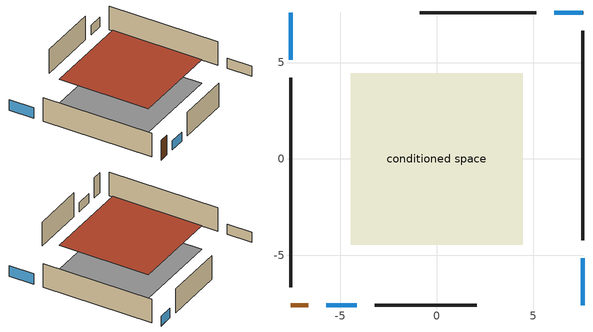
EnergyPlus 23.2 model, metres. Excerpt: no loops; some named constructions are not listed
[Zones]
conditioned space
 floor adiabatic (Floor1 construction): -4.45,-4.45 -4.45,4.45 4.45,4.45 4.45,-4.45 z0
 wall outside (AdiabaticWallConstruction 1): -7.58,-7.58 -6.67,-7.58 z0:2.03
 wall outside (AdiabaticWallConstruction): 7.58,7.58 6.1,7.58 z0:0.99; 7.58,-7.58 7.58,-5.15 / -7.58,7.58 -7.58,5.15 z0:1.08; -5.74,-7.58 -4.14,-7.58 z0:0.92
 wall outside (Wall1 construction): 5.17,7.58 -0.87,7.58 z0:2.44
 wall outside (Wall2 construction): 7.58,-4.22 7.58,6.65 z0:2.44
 wall outside (Wall3 construction): -3.22,-7.58 2.06,-7.58 z0:2.44
 wall outside (Wall4 construction): -7.58,4.22 -7.58,-6.65 z0:2.44
 window (WindowConstruction): 7.58,7.58 6.1,7.58 z0:0.98
 window (WindowConstruction 1): 7.58,-7.58 7.58,-5.15 z0:1.08
 window (WindowConstruction 2): -5.74,-7.58 -4.15,-7.58 z0:0.91
 window (WindowConstruction 3): -7.58,7.58 -7.58,5.15 z0:1.08
 door (Door): -7.58,-7.58 -6.67,-7.58 z0:2.03
 roof outside (Roof1 construction): -4.45,4.45 -4.45,-4.45 4.45,-4.45 4.45,4.45 z2.44
[Schedule:Day:Interval]
exterior lighting schedule weekday11: No, 05:00, 0.343994, 06:00, 0.276691, 07:00, 0.261734, 08:00, 0.254256, 09:00, 0.246778, 10:00, 0.209387, 11:00, 0.164519, 12:00, 0.112172, 13:00, 0.0897375, 15:00, 0.0822593, 16:00, 0.0897375, 17:00, 0.142084, 18:00, 0.276691, 19:00, 0.366428, 20:00, 0.486078, 21:00, 0.680509, 22:00, 0.785203, 23:00, 0.680509, 24:00, 0.471122
exterior lighting schedule weekday12: No, 05:00, 0.434959, 06:00, 0.349858, 07:00, 0.330947, 08:00, 0.321491, 09:00, 0.312035, 10:00, 0.264757, 11:00, 0.208024, 12:00, 0.141834, 13:00, 0.113467, 15:00, 0.104012, 16:00, 0.113467, 17:00, 0.179657, 18:00, 0.349858, 19:00, 0.463325, 20:00, 0.614615, 21:00, 0.860461, 22:00, 0.99284, 23:00, 0.860461, 24:00, 0.595704
exterior lighting schedule weekend11: No, 02:00, 0.343994, 04:00, 0.336516, 05:00, 0.343994, 06:00, 0.336516, 07:00, 0.329037, 08:00, 0.306603, 09:00, 0.269212, 10:00, 0.224344, 11:00, 0.179475, 12:00, 0.11965, 13:00, 0.0897375, 15:00, 0.0822593, 16:00, 0.0897375, 17:00, 0.142084, 18:00, 0.284169, 19:00, 0.35895, 20:00, 0.448687, 21:00, 0.620684, 22:00, 0.732856, 23:00, 0.63564, 24:00, 0.441209
exterior lighting schedule weekend12: No, 02:00, 0.434959, 04:00, 0.425503, 05:00, 0.434959, 06:00, 0.425503, 07:00, 0.416047, 08:00, 0.38768, 09:00, 0.340402, 10:00, 0.283669, 11:00, 0.226935, 12:00, 0.15129, 13:00, 0.113467, 15:00, 0.104012, 16:00, 0.113467, 17:00, 0.179657, 18:00, 0.359314, 19:00, 0.45387, 20:00, 0.567337, 21:00, 0.784816, 22:00, 0.926651, 23:00, 0.803728, 24:00, 0.557882
